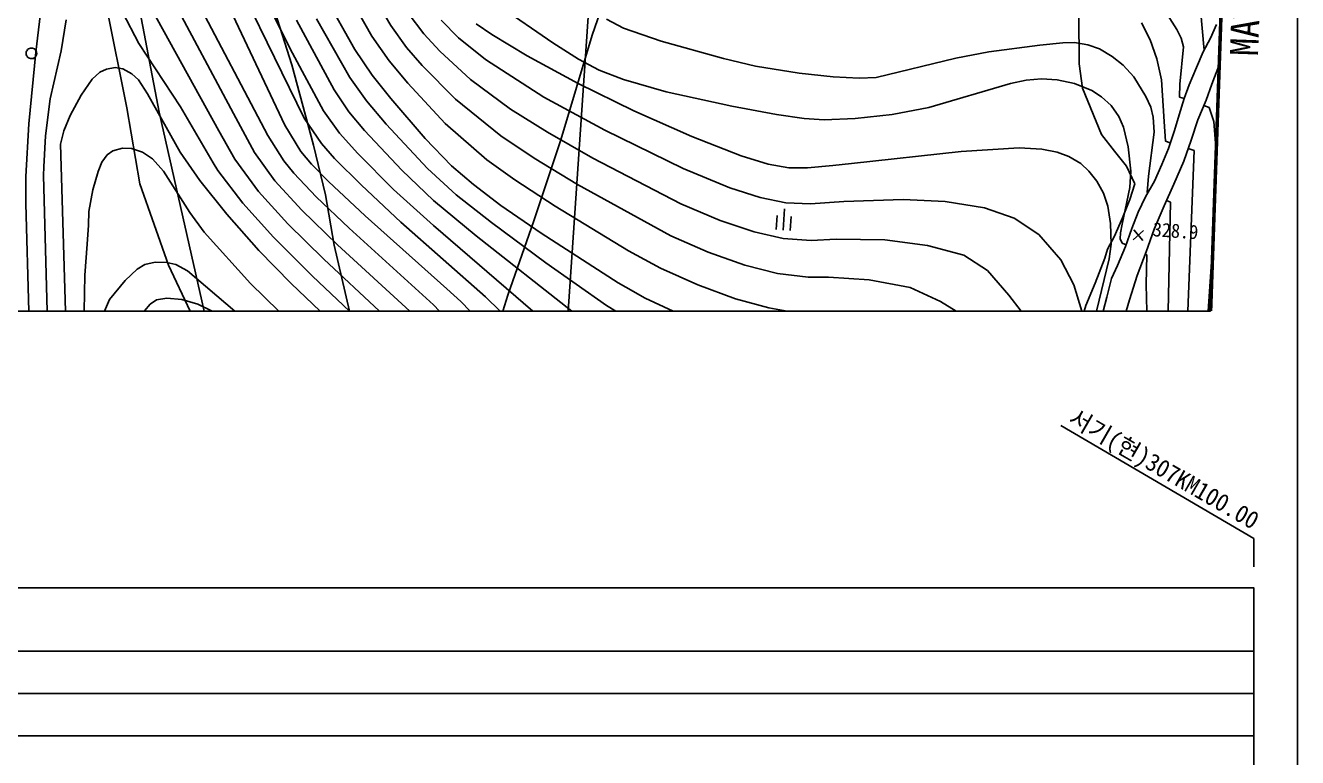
# Model space of a CAD drawing. Header units: millimetres. Extents: x 9574 to 10370, y 1103 to 1809.
# Drawn here: x 10189.3 to 10369.9, y 1337.8 to 1441.7 of the extents above; entities that cross this region are included whole.
import ezdxf
from ezdxf.enums import TextEntityAlignment as Align
from ezdxf.xclip import XClip

# ---------------------------------------------------------------- set-up
doc = ezdxf.new("R2010")
doc.units = ezdxf.units.MM
doc.header["$LTSCALE"] = 10
doc.header["$MEASUREMENT"] = 0
doc.header["$XCLIPFRAME"] = 2
doc.linetypes.add('A-CENTR01', pattern=[2, 1.25, -0.25, 0.25, -0.25])
for name, color, linetype in [('TN-MACL', 6, 'A-CENTR01'), ('TT-TABL-LIN1', 4, 'Continuous'), ('TT-TABL-LIN2', 1, 'Continuous'), ('TZ-BASE', 253, 'Continuous'), ('TZ-LEAL', 1, 'Continuous'), ('TZ-LEAT', 3, 'Continuous')]:
    doc.layers.add(name, color=color, linetype=linetype)
doc.layers.add('TX-PAPR', color=2, linetype='Continuous', plot=False)
doc.styles.add('HANA', font='GulimChe.ttf')
doc.styles.get("Standard").update_dxf_attribs({"font": 'GulimChe.ttf'})

# ---------------------------------------------------------------- blocks, each defined once
blk = doc.blocks.new('JD-DHGFJ67SF3CG')
at = {"layer": 'TZ-BASE'}
for p, q in [((598.47, -185.6), (623.77, 185.35)), ((535.6, -3.97, 342), (558.53, -46.96, 342)), ((566.88, -38.37, 338), (551.09, -6.94, 338)), ((563.37, -50.08, 341), (541.93, -9.2, 341)), ((556.43, -49.41, 343), (539.04, -17.86, 343)), ((547.99, -46.75, 344.72), (543.24, -22.04, 344.72)), ((565.81, -48.62, 340), (553.55, -22.62, 340)), ((568.57, -47.61, 339), (556.12, -22.24, 339)), ((574.1, -28.86, 334), (578.17, -35.95, 334)), ((577, -27.97, 333), (580.85, -34.47, 333)), ((611.88, -28.75, 342.07), (609.45, -35.81, 342.07)), ((531.37, -30.66, 343), (530.44, -38.23, 343)), ((563.43, -29.43, 344.72), (566.82, -40.06, 344.72)), ((575.74, -37.88, 335), (571.36, -30.07, 335)), ((543.39, -46.15, 350), (540.5, -31.77, 350)), ((603.85, -36.91, 329), (596.15, -31.6, 329)), ((534.06, -38.06, 344), (534.77, -33.67, 344)), ((542.76, -32.55, 344), (545.09, -37.01, 344)), ((572.8, -43.58, 337), (567.45, -33.68, 337)), ((575.03, -41.82, 336), (570.32, -33.52, 336)), ((583.33, -32.69, 332), (585.55, -35.63, 332)), ((590.46, -36.19, 331), (588, -33.71, 331)), ((595.19, -35.76, 330), (592.99, -34.21, 330)), ((613.87, -34.84, 328), (611.47, -33.55, 328)), ((678.59, -39.92, 342.07), (678.51, -32.95, 342.07)), ((688.64, -36.49, 327), (687.41, -34.08, 327)), ((691.11, -32.95, 326), (692.44, -35.03, 326)), ((696.26, -37.48, 325), (695.86, -32.7, 325)), ((578.17, -35.95, 334), (580.63, -39.49, 334)), ((580.85, -34.47, 333), (583.09, -37.56, 333)), ((585.55, -35.63, 332), (587.8, -38.1, 332)), ((600.23, -38.77, 330), (595.19, -35.76, 330)), ((609.45, -35.81, 342.07), (604.99, -50.67, 342.07)), ((619.23, -36.68, 328), (613.87, -34.84, 328)), ((692.44, -35.03, 326), (693.06, -36.28, 326)), ((697.2, -36.25, 324.26), (698.06, -34.34, 324.26)), ((545.09, -37.01, 344), (551, -46.02, 344)), ((578.19, -41.49, 335), (575.74, -37.88, 335)), ((583.09, -37.56, 333), (585.31, -40.14, 333)), ((594.29, -39.3, 331), (590.46, -36.19, 331)), ((607.51, -39.23, 329), (603.85, -36.91, 329)), ((628.09, -39.15, 328), (619.23, -36.68, 328)), ((672.98, -37.24, 328), (665.74, -38.18, 328)), ((676.26, -36.9, 328), (672.98, -37.24, 328)), ((677.91, -36.87, 328), (676.26, -36.9, 328)), ((679.81, -37.21, 328), (677.91, -36.87, 328)), ((681.45, -37.78, 328), (679.81, -37.21, 328)), ((683.27, -38.84, 328), (681.45, -37.78, 328)), ((689.58, -39.18, 327), (688.64, -36.49, 327)), ((693.38, -37.48, 326), (692.87, -42.8, 326)), ((693.06, -36.28, 326), (693.38, -37.48, 326)), ((696.18, -38.22, 324.26), (697.2, -36.25, 324.26)), ((696.3, -37.96, 325), (696.26, -37.48, 325)), ((530.44, -38.23, 343), (529.46, -48.43, 343)), ((529.78, -39.15, 342.77), (530.48, -39.2, 342.77)), ((532.48, -44.89, 344), (534.06, -38.06, 344)), ((571.31, -46.59, 338), (566.88, -38.37, 338)), ((580.63, -39.49, 334), (583.26, -42.66, 334)), ((587.8, -38.1, 332), (592.17, -42.11, 332)), ((602.59, -44.62, 331), (594.29, -39.3, 331)), ((607.44, -42.71, 330), (600.23, -38.77, 330)), ((610.45, -40.78, 329), (607.51, -39.23, 329)), ((632.62, -40.21, 328), (628.09, -39.15, 328)), ((661.05, -39.11, 328), (649.77, -41.85, 328)), ((665.74, -38.18, 328), (661.05, -39.11, 328)), ((684.83, -40.11, 328), (683.27, -38.84, 328)), ((690.24, -42.18, 327), (689.58, -39.18, 327)), ((695.2, -40.44, 324.26), (696.18, -38.22, 324.26)), ((696.31, -37.96, 325), (696.3, -37.96, 325)), ((539.55, -41.08, 345), (538.48, -42.06, 345)), ((540.5, -40.64, 345), (539.55, -41.08, 345)), ((541.73, -40.43, 345), (540.5, -40.64, 345)), ((542.81, -40.6, 345), (541.73, -40.43, 345)), ((544.1, -41.31, 345), (542.81, -40.6, 345)), ((545.05, -42.18, 345), (544.1, -41.31, 345)), ((566.82, -40.06, 344.72), (569.89, -51.45, 344.72)), ((580.87, -44.83, 335), (578.19, -41.49, 335)), ((585.31, -40.14, 333), (590.04, -44.92, 333)), ((613.88, -42.13, 329), (610.45, -40.78, 329)), ((638.82, -41.21, 328), (632.62, -40.21, 328)), ((643.64, -41.75, 328), (638.82, -41.21, 328)), ((679.06, -43.35, 342.07), (678.59, -39.92, 342.07)), ((686.33, -41.75, 328), (684.83, -40.11, 328)), ((694.2, -42.86, 324.26), (695.2, -40.44, 324.26)), ((698.41, -40.17, 346.53), (697.39, -42.77, 346.53)), ((698.45, -40.07, 346.53), (698.41, -40.17, 346.53)), ((538.48, -42.06, 345), (536.9, -44.33, 345)), ((546.29, -44.15, 345), (545.05, -42.18, 345)), ((577.38, -45.15, 336), (575.03, -41.82, 336)), ((583.26, -42.66, 334), (588.57, -48.35, 334)), ((592.17, -42.11, 332), (597.84, -46.34, 332)), ((615.33, -46.59, 330), (607.44, -42.71, 330)), ((619.95, -43.86, 329), (613.88, -42.13, 329)), ((647.32, -41.95, 328), (643.64, -41.75, 328)), ((649.77, -41.85, 328), (647.32, -41.95, 328)), ((668.83, -42.7, 329), (657.23, -46.11, 329)), ((671.03, -42.22, 329), (668.83, -42.7, 329)), ((673.24, -42.03, 329), (671.03, -42.22, 329)), ((675.45, -42.18, 329), (673.24, -42.03, 329)), ((677.89, -42.71, 329), (675.45, -42.18, 329)), ((680.35, -43.69, 329), (677.89, -42.71, 329)), ((688.03, -44.53, 328), (686.33, -41.75, 328)), ((690.63, -48.08, 327), (690.24, -42.18, 327)), ((692.87, -42.8, 326), (692.82, -44.62, 326)), ((693.49, -44.81, 324.26), (694.2, -42.86, 324.26)), ((697.39, -42.77, 346.53), (696.58, -45.04, 346.53)), ((531.84, -50.12, 344), (532.48, -44.89, 344)), ((536.9, -44.33, 345), (535.34, -47.24, 345)), ((550.96, -52.44, 345), (546.29, -44.15, 345)), ((574.91, -46.71, 337), (572.8, -43.58, 337)), ((585.72, -50.51, 335), (580.87, -44.83, 335)), ((590.04, -44.92, 333), (596.47, -50.13, 333)), ((611.21, -49.33, 331), (602.59, -44.62, 331)), ((629.24, -45.89, 329), (619.95, -43.86, 329)), ((681.76, -49.93, 342.07), (679.06, -43.35, 342.07)), ((681.74, -44.57, 329), (680.35, -43.69, 329)), ((683.1, -45.83, 329), (681.74, -44.57, 329)), ((688.72, -46.05, 328), (688.03, -44.53, 328)), ((692.75, -47.12, 324.26), (693.49, -44.81, 324.26)), ((692.82, -44.62, 326), (693.48, -44.84, 326)), ((696.58, -45.04, 346.53), (695.41, -47.84, 346.53)), ((545.24, -56.92, 350), (543.39, -46.15, 350)), ((555.5, -80.08, 344.72), (547.99, -46.75, 344.72)), ((551, -46.02, 344), (555.65, -53.93, 344)), ((573.57, -49.76, 338), (571.31, -46.59, 338)), ((577.12, -49.38, 337), (574.91, -46.71, 337)), ((580.19, -48.48, 336), (577.38, -45.15, 336)), ((597.84, -46.34, 332), (603.09, -49.62, 332)), ((623.56, -50.21, 330), (615.33, -46.59, 330)), ((635.58, -47.08, 329), (629.24, -45.89, 329)), ((657.23, -46.11, 329), (652.04, -47.08, 329)), ((684.18, -47.36, 329), (683.1, -45.83, 329)), ((689.08, -47.46, 328), (688.72, -46.05, 328)), ((696.26, -45.81, 326), (697.03, -46.08, 326)), ((697.03, -46.08, 326), (697.67, -48.08, 326)), ((529.46, -48.43, 343), (529.03, -55.87, 343)), ((535.34, -47.24, 345), (534.43, -49.41, 345)), ((558.53, -46.96, 342), (561.51, -52.48, 342)), ((568.09, -52.36, 340), (565.81, -48.62, 340)), ((571, -51.23, 339), (568.57, -47.61, 339)), ((586.04, -54.75, 336), (580.19, -48.48, 336)), ((588.57, -48.35, 334), (594.47, -53.51, 334)), ((639.51, -47.64, 329), (635.58, -47.08, 329)), ((642.39, -47.84, 329), (639.51, -47.64, 329)), ((646.76, -47.68, 329), (642.39, -47.84, 329)), ((652.04, -47.08, 329), (646.76, -47.68, 329)), ((684.88, -48.9, 329), (684.18, -47.36, 329)), ((689.21, -49.61, 328), (689.08, -47.46, 328)), ((690.82, -50.87, 327), (690.63, -48.08, 327)), ((692.08, -49.34, 324.26), (692.75, -47.12, 324.26)), ((695.41, -47.84, 346.53), (694.45, -50.73, 346.53)), ((697.67, -48.08, 326), (698.1, -53.33, 326)), ((531.58, -54.54, 344), (531.84, -50.12, 344)), ((534.43, -49.41, 345), (533.96, -51.31, 345)), ((558.69, -53.44, 343), (556.43, -49.41, 343)), ((565.66, -53.65, 341), (563.37, -50.08, 341)), ((576.18, -52.62, 338), (573.57, -49.76, 338)), ((582.41, -55.01, 337), (577.12, -49.38, 337)), ((589.45, -54.36, 335), (585.72, -50.51, 335)), ((596.47, -50.13, 333), (601.22, -53.28, 333)), ((603.09, -49.62, 332), (609.51, -53.29, 332)), ((622.35, -54.75, 331), (611.21, -49.33, 331)), ((630.6, -52.94, 330), (623.56, -50.21, 330)), ((683.6, -52.28, 342.07), (681.76, -49.93, 342.07)), ((685.54, -51.69, 329), (684.88, -48.9, 329)), ((688.43, -55.82, 328), (689.21, -49.61, 328)), ((691.23, -51.91, 324.26), (692.08, -49.34, 324.26)), ((533.96, -51.31, 345), (535.18, -91.67, 345)), ((540.59, -52.81, 346), (541.39, -52.24, 346)), ((541.39, -52.24, 346), (542.75, -51.89, 346)), ((542.75, -51.89, 346), (544.05, -51.94, 346)), ((544.05, -51.94, 346), (545.61, -52.46, 346)), ((569.61, -54.16, 340), (568.09, -52.36, 340)), ((569.89, -51.45, 344.72), (571.58, -58.51, 344.72)), ((572.87, -53.33, 339), (571, -51.23, 339)), ((604.99, -50.67, 342.07), (601.16, -62.18, 342.07)), ((661.8, -52.36, 330), (646.26, -54.04, 330)), ((670.05, -51.83, 330), (661.8, -52.36, 330)), ((673.29, -52, 330), (670.05, -51.83, 330)), ((675.44, -52.43, 330), (673.29, -52, 330)), ((685.28, -54.44, 342.07), (683.6, -52.28, 342.07)), ((685.88, -55.12, 329), (685.54, -51.69, 329)), ((690.32, -54.18, 324.26), (691.23, -51.91, 324.26)), ((691.5, -51.09, 327), (690.82, -50.87, 327)), ((694.45, -50.73, 346.53), (693.44, -53.72, 346.53)), ((693.5, -87.25, 327), (694.91, -52.2, 327)), ((694.91, -52.2, 327), (694.05, -51.92, 327)), ((539.31, -55.18, 346), (539.85, -53.84, 346)), ((539.85, -53.84, 346), (540.59, -52.81, 346)), ((545.61, -52.46, 346), (547, -53.37, 346)), ((547, -53.37, 346), (548.59, -55.15, 346)), ((553.72, -56.44, 345), (550.96, -52.44, 345)), ((555.65, -53.93, 344), (556.31, -55.05, 344)), ((562.05, -58.02, 343), (558.69, -53.44, 343)), ((561.51, -52.48, 342), (564.39, -56.51, 342)), ((567.1, -55.43, 341), (565.66, -53.65, 341)), ((572.02, -56.61, 340), (569.61, -54.16, 340)), ((576.67, -57.14, 339), (572.87, -53.33, 339)), ((581.25, -57.74, 338), (576.18, -52.62, 338)), ((594.47, -53.51, 334), (598.47, -56.36, 334)), ((601.22, -53.28, 333), (607.37, -57.02, 333)), ((609.51, -53.29, 332), (622.04, -59.78, 332)), ((634.44, -54.12, 330), (630.6, -52.94, 330)), ((637.35, -54.66, 330), (634.44, -54.12, 330)), ((646.26, -54.04, 330), (643.58, -54.34, 330)), ((677.09, -53.07, 330), (675.44, -52.43, 330)), ((678.8, -54.06, 330), (677.09, -53.07, 330)), ((679.95, -55.11, 330), (678.8, -54.06, 330)), ((693.44, -53.72, 346.53), (692.01, -56.99, 346.53)), ((698.1, -53.33, 326), (697.83, -61.14, 326)), ((529.03, -55.87, 343), (529.02, -59.77, 343)), ((531.55, -55.75, 344), (531.58, -54.54, 344)), ((532.4, -86.41, 344), (531.55, -55.75, 344)), ((538.57, -57.79, 346), (539.31, -55.18, 346)), ((548.59, -55.15, 346), (552.33, -61, 346)), ((556.31, -55.05, 344), (559.84, -59.67, 344)), ((570.25, -58.76, 341), (567.1, -55.43, 341)), ((586.92, -59.28, 337), (582.41, -55.01, 337)), ((590.15, -58.49, 336), (586.04, -54.75, 336)), ((592.57, -57.02, 335), (589.45, -54.36, 335)), ((628.99, -57.48, 331), (622.35, -54.75, 331)), ((640, -54.68, 330), (637.35, -54.66, 330)), ((643.58, -54.34, 330), (640, -54.68, 330)), ((681.06, -56.56, 330), (679.95, -55.11, 330)), ((686.47, -56.92, 342.07), (685.28, -54.44, 342.07)), ((685.76, -57.45, 329), (685.88, -55.12, 329)), ((688.24, -58.14, 328), (688.43, -55.82, 328)), ((689.26, -56.55, 324.26), (690.32, -54.18, 324.26)), ((537.96, -60.88, 346), (538.57, -57.79, 346)), ((549.29, -68.48, 350), (545.24, -56.92, 350)), ((557.56, -61.26, 345), (553.72, -56.44, 345)), ((564.39, -56.51, 342), (568.23, -60.68, 342)), ((577.19, -61.48, 340), (572.02, -56.61, 340)), ((582.27, -62.38, 339), (576.67, -57.14, 339)), ((586.9, -62.85, 338), (581.25, -57.74, 338)), ((596.48, -59.99, 335), (592.57, -57.02, 335)), ((598.47, -56.36, 334), (604.18, -60.11, 334)), ((607.37, -57.02, 333), (620.59, -64.32, 333)), ((633.28, -58.87, 331), (628.99, -57.48, 331)), ((682.04, -58.24, 330), (681.06, -56.56, 330)), ((684.67, -62.64, 329), (685.76, -57.45, 329)), ((685.76, -59.15, 342.07), (686.47, -56.92, 342.07)), ((688, -58.78, 324.26), (689.26, -56.55, 324.26)), ((692.01, -56.99, 346.53), (690.62, -60.06, 346.53)), ((566.22, -62.6, 343), (562.05, -58.02, 343)), ((574.92, -63.22, 341), (570.25, -58.76, 341)), ((571.58, -58.51, 344.72), (572.79, -65.66, 344.72)), ((592.98, -64.31, 337), (586.92, -59.28, 337)), ((595.13, -62.43, 336), (590.15, -58.49, 336)), ((636.92, -59.65, 331), (633.28, -58.87, 331)), ((645.16, -59.42, 331), (640.44, -59.78, 331)), ((653.58, -59.17, 331), (645.16, -59.42, 331)), ((659.56, -59.44, 331), (653.58, -59.17, 331)), ((665.12, -60.34, 331), (659.56, -59.44, 331)), ((682.65, -60.08, 330), (682.04, -58.24, 330)), ((684.74, -61.77, 342.07), (685.76, -59.15, 342.07)), ((686.92, -60.94, 324.26), (688, -58.78, 324.26)), ((688.34, -58.18, 328), (688.24, -58.14, 328)), ((691.54, -59.54, 328), (690.97, -59.29, 328)), ((690.97, -87.03, 328), (691.54, -59.54, 328)), ((529.02, -59.77, 343), (529.92, -90.16, 343)), ((537.94, -62.78, 346), (537.96, -60.88, 346)), ((552.33, -61, 346), (554.36, -63.78, 346)), ((562.12, -66.4, 345), (557.56, -61.26, 345)), ((559.84, -59.67, 344), (564.2, -64.52, 344)), ((568.23, -60.68, 342), (573.28, -65.57, 342)), ((602.19, -63.91, 335), (596.48, -59.99, 335)), ((604.18, -60.11, 334), (614.59, -66.43, 334)), ((622.04, -59.78, 332), (627.62, -62.12, 332)), ((636.75, -60.5, 331.36), (636.55, -63.49, 331.36)), ((640.44, -59.78, 331), (636.92, -59.65, 331)), ((669.32, -61.81, 331), (665.12, -60.34, 331)), ((683.02, -62.57, 330), (682.65, -60.08, 330)), ((686.02, -63.27, 324.26), (686.92, -60.94, 324.26)), ((690.62, -60.06, 346.53), (689.2, -63.36, 346.53)), ((697.83, -61.14, 326), (696.03, -87.46, 326)), ((537.74, -65.51, 346), (537.94, -62.78, 346)), ((571.32, -67.63, 343), (566.22, -62.6, 343)), ((588.78, -71.83, 340), (577.19, -61.48, 340)), ((594.29, -72.96, 339), (582.27, -62.38, 339)), ((606.08, -79.36, 338), (586.9, -62.85, 338)), ((602.87, -68.15, 336), (595.13, -62.43, 336)), ((601.16, -62.18, 342.07), (597.46, -72.75, 342.07)), ((627.62, -62.12, 332), (632.45, -63.74, 332)), ((635.55, -63.42, 331.36), (635.68, -61.43, 331.36)), ((637.54, -63.56, 331.36), (637.68, -61.56, 331.36)), ((672.82, -64.13, 331), (669.32, -61.81, 331)), ((683.12, -65.51, 330), (683.02, -62.57, 330)), ((683.53, -64.44, 342.07), (684.74, -61.77, 342.07)), ((684.42, -63.88, 329), (684.67, -62.64, 329)), ((554.36, -63.78, 346), (560.91, -71.07, 346)), ((564.2, -64.52, 344), (569.72, -70.03, 344)), ((586.89, -74.09, 341), (574.92, -63.22, 341)), ((608.78, -76.77, 337), (592.98, -64.31, 337)), ((613.11, -70.98, 335), (602.19, -63.91, 335)), ((620.59, -64.32, 333), (625.89, -66.63, 333)), ((632.45, -63.74, 332), (636.57, -64.68, 332)), ((636.57, -64.68, 332), (640.52, -64.97, 332)), ((640.52, -64.97, 332), (644.07, -64.8, 332)), ((644.07, -64.8, 332), (650.97, -64.86, 332)), ((650.97, -64.86, 332), (657.05, -65.67, 332)), ((675.97, -67.74, 331), (672.82, -64.13, 331)), ((682.59, -66.2, 342.07), (683.53, -64.44, 342.07)), ((684.38, -64.75, 329), (684.42, -63.88, 329)), ((684.67, -65.36, 329), (684.38, -64.75, 329)), ((685.15, -65.84, 324.26), (686.02, -63.27, 324.26)), ((686.21, -64.88, 328.9), (687.72, -63.56, 328.9)), ((686.31, -63.47, 328.9), (687.62, -64.97, 328.9)), ((689.2, -63.36, 346.53), (688.08, -66.57, 346.53)), ((537.41, -69.88, 346), (537.74, -65.51, 346)), ((566.71, -71.09, 345), (562.12, -66.4, 345)), ((572.79, -65.66, 344.72), (575.34, -76.41, 344.72)), ((573.28, -65.57, 342), (585, -76.35, 342)), ((614.59, -66.43, 334), (619.15, -68.89, 334)), ((625.89, -66.63, 333), (631.11, -68.48, 333)), ((657.05, -65.67, 332), (662.18, -67.06, 332)), ((682.2, -67.49, 342.07), (682.59, -66.2, 342.07)), ((682.81, -67.57, 330), (683.12, -65.51, 330)), ((684.01, -68.53, 324.26), (685.15, -65.84, 324.26)), ((685.23, -65.61, 329), (684.67, -65.36, 329)), ((688.08, -66.57, 346.53), (686.82, -69.95, 346.53)), ((544.86, -69.03, 347), (545.95, -68.38, 347)), ((545.95, -68.38, 347), (547.4, -68.06, 347)), ((547.4, -68.06, 347), (549.06, -68.09, 347)), ((549.06, -68.09, 347), (550.32, -68.38, 347)), ((558.87, -88.8, 350), (549.29, -68.48, 350)), ((550.32, -68.38, 347), (551.98, -69.26, 347)), ((583.11, -78.61, 343), (571.32, -67.63, 343)), ((611.48, -74.18, 336), (602.87, -68.15, 336)), ((631.11, -68.48, 333), (635.76, -69.66, 333)), ((662.18, -67.06, 332), (665.55, -69.25, 332)), ((677.82, -71.26, 331), (675.97, -67.74, 331)), ((680.6, -76.74, 330), (682.81, -67.57, 330)), ((680.86, -71.01, 342.07), (682.2, -67.49, 342.07)), ((683.18, -70.36, 324.26), (684.01, -68.53, 324.26)), ((688.19, -67.01, 329), (687.98, -66.84, 329)), ((688.07, -71.23, 329), (688.19, -67.01, 329)), ((537.27, -77.75, 346), (537.41, -69.88, 346)), ((543.15, -70.65, 347), (544.86, -69.03, 347)), ((551.98, -69.26, 347), (560.96, -76.92, 347)), ((569.72, -70.03, 344), (581.22, -80.88, 344)), ((619.15, -68.89, 334), (624.42, -71.25, 334)), ((635.76, -69.66, 333), (640.09, -70.19, 333)), ((640.09, -70.19, 333), (642.97, -70.18, 333)), ((642.97, -70.18, 333), (648.75, -70.58, 333)), ((665.55, -69.25, 332), (668.58, -72.72, 332)), ((682.51, -73, 324.26), (683.18, -70.36, 324.26)), ((686.82, -69.95, 346.53), (685.69, -73.38, 346.53)), ((540.9, -73.35, 347), (543.15, -70.65, 347)), ((560.91, -71.07, 346), (574.5, -84.24, 346)), ((579.33, -83.14, 345), (566.71, -71.09, 345)), ((590.81, -73.64, 340), (588.78, -71.83, 340)), ((614.19, -71.59, 335), (613.11, -70.98, 335)), ((616.96, -73.17, 335), (614.19, -71.59, 335)), ((624.42, -71.25, 334), (629.77, -73.23, 334)), ((648.75, -70.58, 333), (654.56, -71.63, 333)), ((654.56, -71.63, 333), (658.86, -73.62, 333)), ((679.2, -75.79, 331), (677.82, -71.26, 331)), ((679.51, -74.21, 342.07), (680.86, -71.01, 342.07)), ((688.44, -86.81, 329), (688.07, -71.23, 329)), ((539.91, -75.7, 347), (540.9, -73.35, 347)), ((545.87, -74.95, 348), (546.7, -74.02, 348)), ((546.7, -74.02, 348), (547.61, -73.41, 348)), ((547.61, -73.41, 348), (549.04, -73.14, 348)), ((549.04, -73.14, 348), (551.18, -73.37, 348)), ((551.18, -73.37, 348), (553.45, -74.02, 348)), ((553.45, -74.02, 348), (556.06, -75.26, 348)), ((594.57, -77.6, 340), (590.81, -73.64, 340)), ((603.38, -81.94, 339), (594.29, -72.96, 339)), ((597.46, -72.75, 342.07), (594.5, -82.37, 342.07)), ((622.47, -75.71, 335), (616.96, -73.17, 335)), ((629.77, -73.23, 334), (634.53, -74.55, 334)), ((658.86, -73.62, 333), (663.37, -76.41, 333)), ((668.58, -72.72, 332), (671.46, -76.44, 332)), ((681.71, -75.86, 324.26), (682.51, -73, 324.26)), ((685.69, -73.38, 346.53), (684.83, -76.44, 346.53)), ((544.6, -76.96, 348), (545.87, -74.95, 348)), ((595.32, -82.79, 341), (586.89, -74.09, 341)), ((618.58, -78.57, 336), (611.48, -74.18, 336)), ((634.53, -74.55, 334), (638.93, -75.31, 334)), ((678.57, -77.52, 342.07), (679.51, -74.21, 342.07))]:
    blk.add_line(p, q, dxfattribs=at)
blk.add_circle((529.83, -38.41, 342.77), 0.75, dxfattribs=at)
at = {"layer": 'TZ-BASE', "style": 'HANA'}
blk.add_text('328.9', height=2, rotation=356.0983, dxfattribs=at).set_placement((688.96, -64.36, 328.9))
blk = doc.blocks.new('JD-경부고속하선표_190503')
at = {"layer": 'TT-TABL-LIN1'}
blk.add_lwpolyline([(2, 114), (785.58, 114), (785.58, 39), (2, 39)], close=True, dxfattribs=at)
at = {"layer": 'TT-TABL-LIN2'}
for points in [[(785.58, 105), (9.33, 105)], [(785.58, 99), (9.33, 99)], [(785.58, 93), (9.33, 93)]]:
    blk.add_lwpolyline(points, dxfattribs=at)

msp = doc.modelspace()

# ---------------------------------------------------------------- linework, layer by layer
at = {"layer": 'TN-MACL', "const_width": 0.5}
msp.add_lwpolyline([(10362.8, 1551.1), (10357.55, 1401.19)], dxfattribs=at)
at = {"layer": 'TX-PAPR'}
msp.add_lwpolyline([(9573.89, 1103.05), (10369.89, 1103.05), (10369.89, 1619.05), (9573.89, 1619.05)], close=True, dxfattribs=at)
at = {"layer": 'TX-PAPR', "flags": 128}
msp.add_lwpolyline([(10357.55, 1401.15), (9662.94, 1401.15), (9657.69, 1551.15), (10362.8, 1551.15), (10357.55, 1401.15)], dxfattribs=at)
at = {"layer": 'TZ-LEAL'}
msp.add_lwpolyline([(10336.3, 1384.9), (10363.68, 1368.87), (10363.68, 1364.87)], dxfattribs=at)

# ---------------------------------------------------------------- block references
at = {"layer": 'TT-TABL-LIN2'}
msp.add_blockref('JD-경부고속하선표_190503', (9578.11, 1247.87), dxfattribs=at)
at = {"layer": 'TZ-BASE'}
ref = msp.add_blockref('JD-DHGFJ67SF3CG', (9660.32, 1476.15), dxfattribs=at)
XClip(ref).set_block_clipping_path([(697.2310137717, -75.0000549746), (2.6260664882, -75.000000207), (-2.6260664881, 75.0000002071), (702.4831704018, 74.9999446113)])

# ---------------------------------------------------------------- texts
at = {"layer": 'TN-MACL'}
msp.add_text('MATCH LINE 서기(현)307㎞100.00', height=4, rotation=87.9946, dxfattribs=at).set_placement((10363.63, 1476.03), align=Align.MIDDLE_CENTER)
at = {"layer": 'TZ-LEAT'}
msp.add_text('서기(현)307KM100.00', height=2.5, rotation=330, dxfattribs=at).set_placement((10350.29, 1377.7), align=Align.CENTER)

doc.saveas('drawing.dxf')
